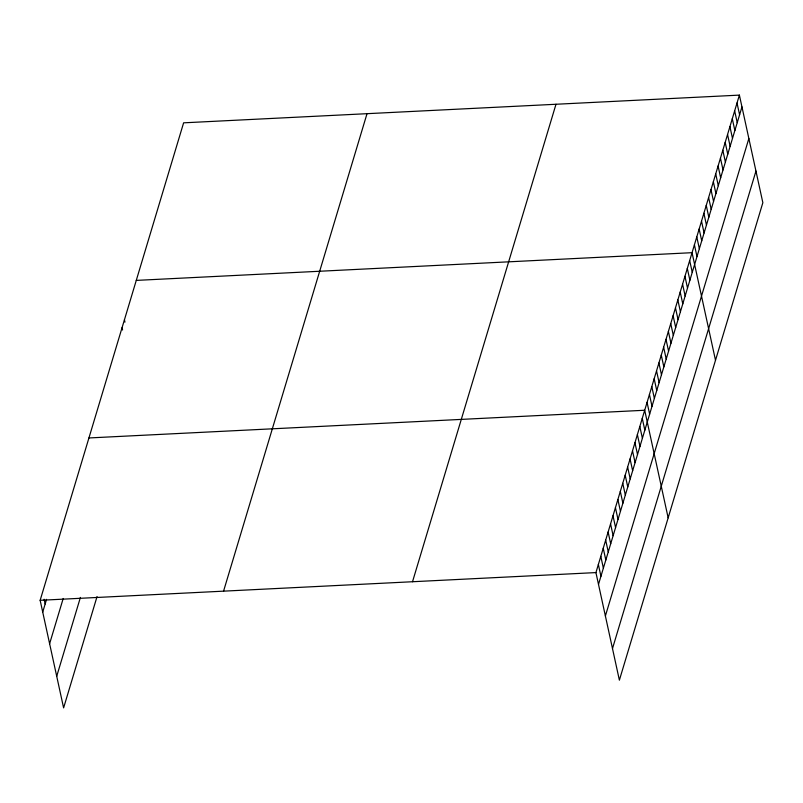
<?xml version="1.0" encoding="UTF-8"?>
<svg xmlns="http://www.w3.org/2000/svg" width="803" height="803" viewBox="0 0 803 803"><rect width="100%" height="100%" fill="white"/><g stroke="black" fill="none" stroke-linecap="round" stroke-linejoin="round"><path stroke-width="1.2" d="M97.053 596.569L63.608 707.885L40.15 600.303L183.616 122.829L739.392 95.115L762.85 202.697L619.384 680.171L595.926 572.589L739.392 95.115M42.72 612.097L46.554 599.339M49.615 643.705L63.206 598.486M56.712 676.277L80.41 597.422M223.555 591.159L367.021 113.685M412.521 581.733L555.987 104.26M598.496 584.383L741.962 106.909M605.382 615.991L748.858 138.517M612.488 648.563L755.954 171.089M136.279 280.398L692.045 252.684L715.503 360.266M88.932 437.956L644.699 410.253L668.156 517.835M40.15 600.303L595.926 572.589M737.024 102.995L739.593 114.789M734.655 110.874L737.234 122.668M732.296 118.754L734.865 130.538M729.927 126.633L732.497 138.417M727.558 134.502L730.128 146.297M725.189 142.382L727.759 154.176M722.82 150.261L725.39 162.055M720.452 158.141L723.031 169.935M718.093 166.02L720.662 177.814M715.724 173.9L718.294 185.694M713.355 181.779L715.925 193.573M710.986 189.659L713.556 201.443M708.617 197.538L711.187 209.322M706.249 205.407L708.818 217.201M703.88 213.287L706.459 225.081M701.521 221.166L704.09 232.96M699.152 229.046L701.722 240.84M696.783 236.925L699.353 248.719M694.414 244.805L696.984 256.599M689.677 260.563L692.256 272.347M687.318 268.443L689.887 280.227M684.949 276.312L687.519 288.106M682.58 284.192L685.15 295.986M680.211 292.071L682.781 303.865M677.842 299.951L680.412 311.745M675.474 307.83L678.053 319.624M673.115 315.709L675.684 327.504M670.746 323.589L673.315 335.383M668.377 331.468L670.947 343.252M666.008 339.348L668.578 351.132M663.639 347.217L666.209 359.011M661.27 355.097L663.84 366.891M658.902 362.976L661.481 374.77M656.543 370.856L659.112 382.65M654.174 378.735L656.744 390.529M651.805 386.614L654.375 398.408M649.436 394.494L652.006 406.288M647.067 402.373L649.637 414.157M642.259 418.363L644.839 430.157M639.82 426.483L642.4 438.277M637.381 434.604L639.961 446.388M634.942 442.714L637.522 454.508M632.513 450.834L635.083 462.628M630.074 458.955L632.644 470.739M627.635 467.065L630.204 478.859M625.196 475.185L627.765 486.979M622.757 483.306L625.326 495.09M620.317 491.416L622.887 503.21M617.878 499.536L620.448 511.33M615.439 507.657L618.009 519.441M613 515.767L615.57 527.561M610.561 523.887L613.131 535.681M608.122 532.008L610.692 543.792M605.683 540.118L608.252 551.912M603.244 548.238L605.813 560.032M600.805 556.359L603.374 568.143M598.365 564.469L600.935 576.263M124.435 319.785L124.957 322.144M122.076 327.664L122.588 330.023M44.135 599.259L45.159 603.976"/></g></svg>
